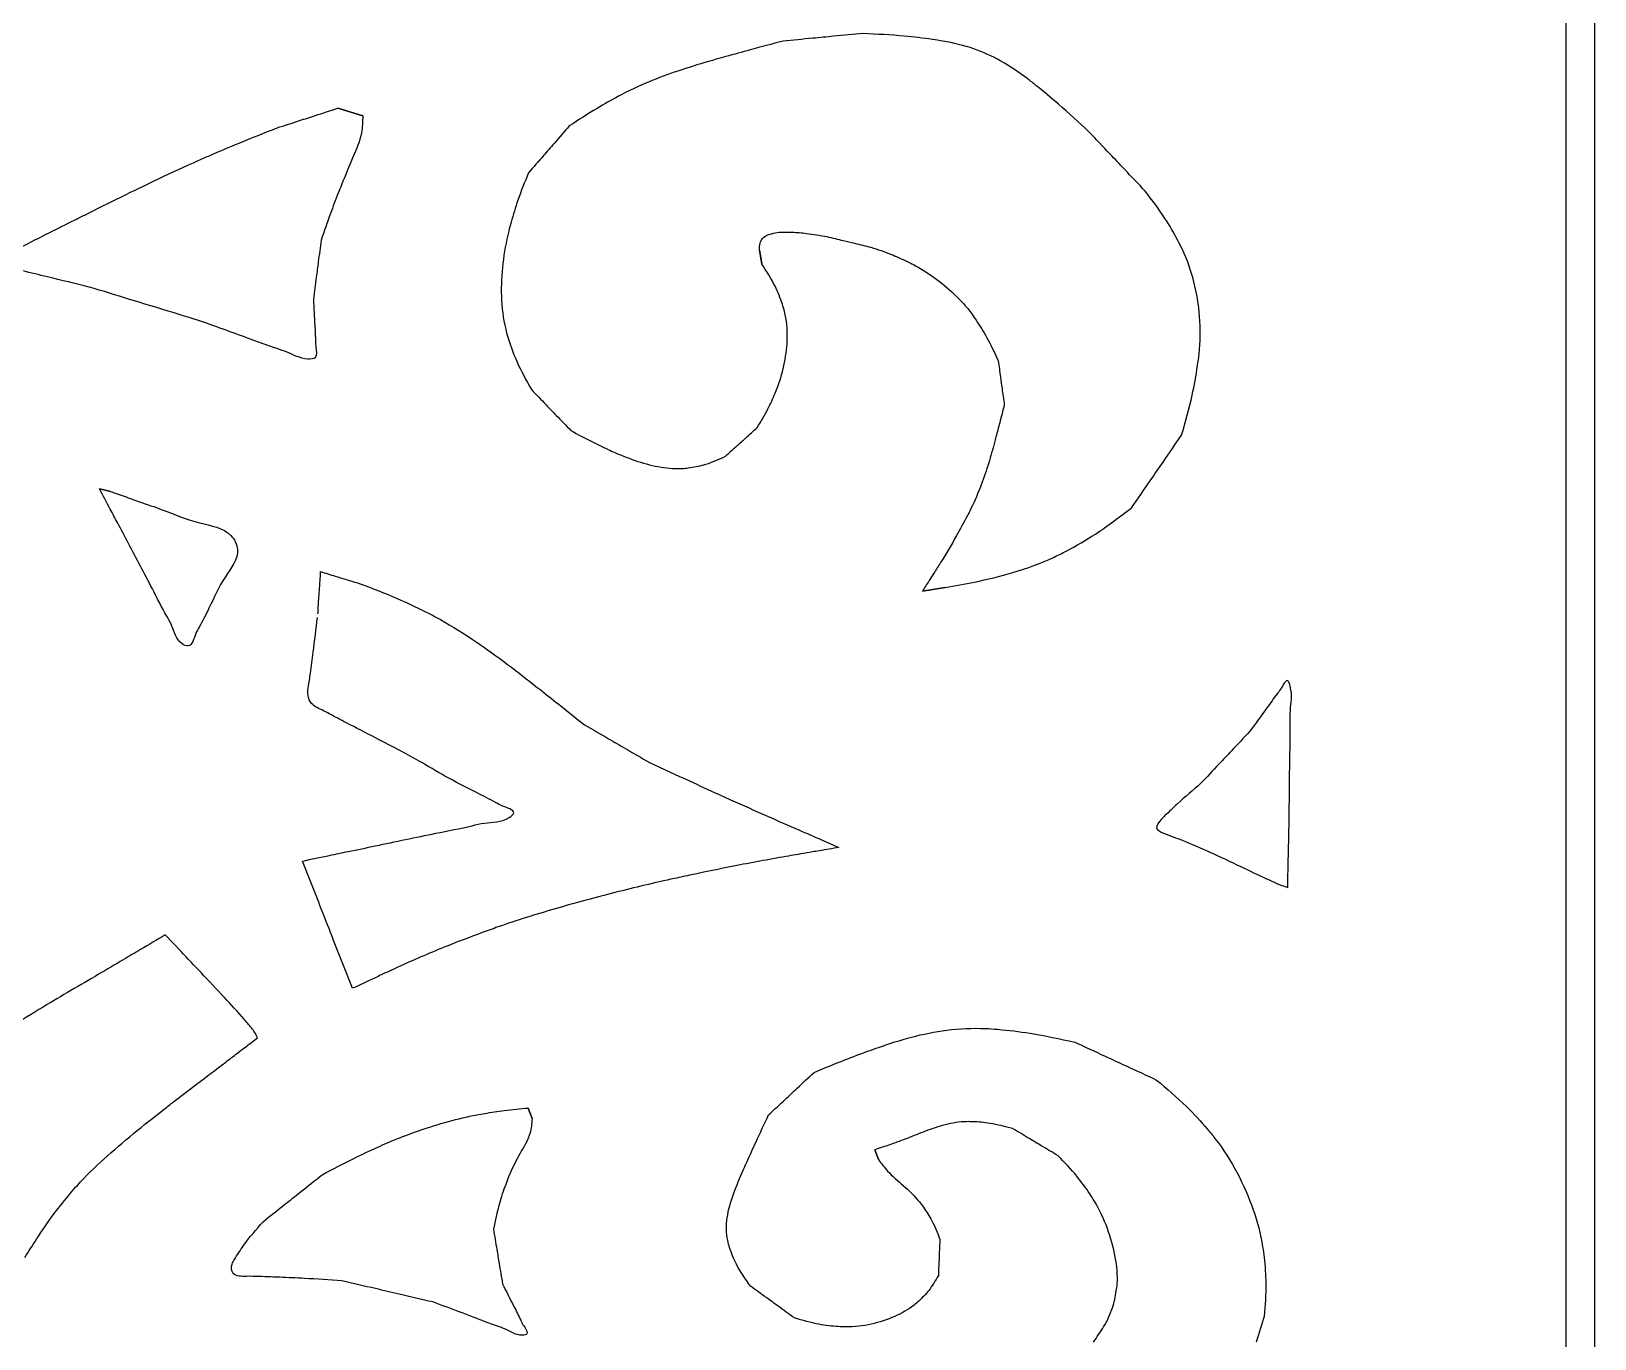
# Model space of a CAD drawing. Extents: x 0 to 339, y 0 to 248.
# Drawn here: x 189.8 to 241.9, y 72.5 to 116.1 of the extents above; entities that cross this region are included whole.
import ezdxf

# ---------------------------------------------------------------- set-up
doc = ezdxf.new("R2010")
doc.units = 0
doc.layers.add('layer_1', color=7, linetype='CONTINUOUS')

msp = doc.modelspace()

# ---------------------------------------------------------------- linework, layer by layer
at = {"layer": 'layer_1', "color": 1}
for p, q in [((240.939134, 135.376128), (240.942774, 37.700967)), ((241.904099, 37.700121), (241.902406, 135.376185)), ((200.01382, 113.537253), (200.847072, 113.284734)), ((200.847072, 113.284734), (200.01382, 113.537253)), ((200.01382, 113.537253), (200.01382, 113.537253)), ((214.145383, 108.349174), (214.06982, 108.803841)), ((214.06982, 108.803841), (214.145383, 108.349174)), ((214.145383, 108.349174), (214.145383, 108.349174)), ((192.074873, 100.84892), (192.403347, 100.773425)), ((192.403347, 100.773425), (192.074873, 100.84892)), ((192.074873, 100.84892), (192.074873, 100.84892)), ((219.499083, 97.439698), (220.256772, 97.566087)), ((220.256772, 97.566087), (219.499083, 97.439698)), ((219.499083, 97.439698), (219.499083, 97.439698)), ((216.136563, 89.150577), (216.717228, 88.89799)), ((228.149336, 89.14368), (228.149336, 89.14368)), ((228.149336, 89.14368), (228.149336, 89.14368)), ((228.149336, 89.14368), (228.149336, 89.14368)), ((199.115694, 87.736264), (198.837664, 88.443386)), ((194.79149, 85.424604), (194.261774, 85.97938)), ((194.261774, 85.97938), (194.79149, 85.424604)), ((194.79149, 85.424604), (194.79149, 85.424604)), ((200.504496, 84.200909), (200.226848, 84.908099)), ((206.363361, 80.210567), (206.489814, 79.857038)), ((206.489814, 79.857038), (206.363361, 80.210567)), ((206.363361, 80.210567), (206.363361, 80.210567)), ((217.907555, 78.821702), (218.034008, 78.493493)), ((218.034008, 78.493493), (217.907555, 78.821702)), ((217.907555, 78.821702), (217.907555, 78.821702))]:
    msp.add_line(p, q, dxfattribs=at)
for points in [[(214.852505, 115.773801), (214.488118, 115.677333), (214.123731, 115.580865), (213.759994, 115.481982)], [(215.844107, 115.867501), (215.513571, 115.836289), (215.183038, 115.805045), (214.852505, 115.773801)], [(216.538138, 115.932986), (216.306793, 115.911174), (216.075449, 115.889345), (215.844107, 115.867501)], [(217.529485, 116.026388), (217.199035, 115.995265), (216.868585, 115.964142), (216.538138, 115.932986)], [(218.890328, 115.938455), (218.437669, 115.979829), (217.983577, 116.003109), (217.529485, 116.026388)], [(219.830404, 115.828063), (219.518021, 115.872301), (219.20452, 115.909736), (218.890328, 115.938455)], [(220.181208, 115.773801), (220.064551, 115.793925), (219.947556, 115.811472), (219.830404, 115.828063)], [(221.211848, 115.513806), (220.876815, 115.630176), (220.530524, 115.713542), (220.181208, 115.773801)], [(212.630064, 115.167685), (212.285049, 115.069423), (211.940865, 114.968032), (211.59938, 114.858103)], [(212.948091, 115.257487), (212.842031, 115.227737), (212.736008, 115.197858), (212.630064, 115.167685)], [(213.759994, 115.481982), (213.489039, 115.408322), (213.218444, 115.333322), (212.948091, 115.257487)], [(222.113522, 115.107824), (221.825474, 115.268718), (221.523533, 115.405544), (221.211848, 115.513806)], [(211.59938, 114.858103), (211.267595, 114.751296), (210.938358, 114.636429), (210.613687, 114.509254)], [(223.009697, 114.511006), (222.724332, 114.728911), (222.427163, 114.932634), (222.113522, 115.107824)], [(210.613687, 114.509254), (210.286461, 114.381076), (209.963874, 114.240396), (209.650386, 114.081914)], [(223.293058, 114.288438), (223.199368, 114.363577), (223.105193, 114.438086), (223.009697, 114.511006)], [(224.0309, 113.673115), (223.789247, 113.883261), (223.542872, 114.08809), (223.293058, 114.288438)], [(209.366014, 113.933163), (209.12619, 113.804518), (208.888576, 113.671601), (208.655104, 113.531892)], [(209.650386, 114.081914), (209.554919, 114.033651), (209.460296, 113.983737), (209.366014, 113.933163)], [(225.054858, 112.743615), (224.7168, 113.057121), (224.378742, 113.370627), (224.0309, 113.673115)], [(197.993524, 112.880634), (198.24294, 112.961741), (198.492357, 113.042848), (198.741782, 113.123932)], [(198.741782, 113.123932), (198.916372, 113.180689), (199.090965, 113.237434), (199.265563, 113.294168)], [(199.265563, 113.294168), (199.514976, 113.375212), (199.764398, 113.456232), (200.01382, 113.537253)], [(200.847072, 113.284734), (200.84268, 113.0935), (200.838289, 112.902266), (200.804092, 112.716984)], [(208.655104, 113.531892), (208.342095, 113.344588), (208.036531, 113.145078), (207.730967, 112.945568)], [(196.72888, 112.374657), (197.1488, 112.547307), (197.571162, 112.713971), (197.993524, 112.880634)], [(200.804092, 112.716984), (200.752592, 112.43795), (200.633493, 112.172414), (200.519927, 111.907965)], [(207.730967, 112.945568), (207.562617, 112.752294), (207.394267, 112.55902), (207.225918, 112.365744)], [(225.747176, 112.014103), (225.516422, 112.257291), (225.28564, 112.500453), (225.054858, 112.743615)], [(195.756097, 111.964077), (196.079318, 112.103389), (196.403366, 112.240822), (196.72888, 112.374657)], [(207.225918, 112.365744), (207.108058, 112.230432), (206.990198, 112.09512), (206.872339, 111.959807)], [(194.059386, 111.194322), (194.492694, 111.399955), (194.928037, 111.601493), (195.366987, 111.794795)], [(195.366987, 111.794795), (195.496437, 111.851801), (195.6262, 111.908091), (195.756097, 111.964077)], [(200.519927, 111.907965), (200.387965, 111.600679), (200.263472, 111.29486), (200.140337, 110.986731)], [(206.872339, 111.959807), (206.703946, 111.766476), (206.535554, 111.573143), (206.367162, 111.37981)], [(226.231709, 111.503384), (226.070211, 111.673636), (225.908701, 111.843876), (225.747176, 112.014103)], [(192.785553, 110.577141), (193.20884, 110.785783), (193.633128, 110.992034), (194.059386, 111.194322)], [(200.140337, 110.986731), (200.103647, 110.894918), (200.067077, 110.8029), (200.030856, 110.710767)], [(206.367162, 111.37981), (206.245256, 111.078964), (206.123349, 110.778118), (206.017303, 110.471598)], [(226.923769, 110.773698), (226.693092, 111.016935), (226.462414, 111.260173), (226.231709, 111.503384)], [(191.579044, 109.976837), (191.980478, 110.177696), (192.382562, 110.378502), (192.785553, 110.577141)], [(200.030856, 110.710767), (199.941348, 110.483089), (199.853972, 110.254703), (199.769791, 110.025128)], [(206.017303, 110.471598), (205.933591, 110.229636), (205.859763, 109.984139), (205.790968, 109.737414)], [(227.581384, 109.865472), (227.377795, 110.178727), (227.150782, 110.476213), (226.923769, 110.773698)], [(191.240439, 109.807503), (191.353543, 109.863977), (191.466268, 109.920409), (191.579044, 109.976837)], [(199.769791, 110.025128), (199.662467, 109.73244), (199.560337, 109.437819), (199.458207, 109.143199)], [(190.419253, 109.396815), (190.689604, 109.533336), (190.966137, 109.670541), (191.240439, 109.807503)], [(205.710548, 109.435336), (205.622699, 109.083875), (205.557674, 108.726278), (205.515952, 108.36618)], [(205.790968, 109.737414), (205.762976, 109.637026), (205.735818, 109.536435), (205.710548, 109.435336)], [(228.008895, 109.131335), (227.87643, 109.381755), (227.73563, 109.628139), (227.581384, 109.865472)], [(189.40743, 108.890744), (189.7624, 109.061423), (190.086134, 109.228599), (190.419253, 109.396815)], [(199.458207, 109.143199), (199.427082, 108.900071), (199.395958, 108.656944), (199.364813, 108.413819)], [(214.06982, 108.803841), (214.073808, 108.936118), (214.077796, 109.068395), (214.142627, 109.162983)], [(214.142627, 109.162983), (214.209377, 109.260371), (214.340625, 109.317806), (214.468128, 109.353777)], [(214.468128, 109.353777), (214.641773, 109.402767), (214.808471, 109.411947), (214.978894, 109.409893)], [(214.978894, 109.409893), (215.038167, 109.409179), (215.09789, 109.407106), (215.157517, 109.404281)], [(215.157517, 109.404281), (215.316862, 109.396735), (215.475519, 109.383826), (215.633482, 109.365)], [(215.633482, 109.365), (215.862271, 109.337735), (216.089602, 109.298057), (216.316933, 109.25838)], [(216.316933, 109.25838), (216.497827, 109.214773), (216.678721, 109.171166), (216.859608, 109.127526)], [(216.859608, 109.127526), (216.986201, 109.096985), (217.11279, 109.066427), (217.239375, 109.035854)], [(217.239375, 109.035854), (217.420172, 108.992186), (217.60096, 108.948487), (217.781749, 108.904787)], [(217.781749, 108.904787), (218.010532, 108.82931), (218.239316, 108.753832), (218.462725, 108.66444)], [(228.161381, 108.829288), (228.113089, 108.931221), (228.061653, 109.031598), (228.008895, 109.131335)], [(199.364813, 108.413819), (199.343005, 108.243589), (199.321188, 108.07336), (199.299361, 107.903132)], [(218.462725, 108.66444), (218.640301, 108.593387), (218.814482, 108.513543), (218.986537, 108.429721)], [(218.986537, 108.429721), (219.056875, 108.395453), (219.126857, 108.360521), (219.196056, 108.324054)], [(228.546584, 107.751658), (228.452101, 108.121969), (228.32472, 108.484525), (228.161381, 108.829288)], [(190.341818, 107.914151), (190.063898, 107.981475), (189.785816, 108.048784), (189.508596, 108.116198)], [(191.730558, 107.577441), (191.267793, 107.689692), (190.805028, 107.801943), (190.341818, 107.914151)], [(199.299361, 107.903132), (199.268172, 107.659889), (199.236962, 107.416649), (199.205752, 107.173409)], [(205.515952, 108.36618), (205.473575, 108.000427), (205.455239, 107.632094), (205.467287, 107.263467)], [(214.588741, 107.600229), (214.460626, 107.860189), (214.303005, 108.104681), (214.145383, 108.349174)], [(219.196056, 108.324054), (219.439519, 108.195755), (219.673272, 108.048471), (219.896639, 107.887245)], [(219.896639, 107.887245), (220.129165, 107.719408), (220.350435, 107.536462), (220.557984, 107.33835)], [(193.077522, 107.165879), (192.628534, 107.303069), (192.179546, 107.440255), (191.730558, 107.577441)], [(214.830055, 107.002693), (214.762284, 107.206784), (214.683601, 107.407746), (214.588741, 107.600229)], [(220.557984, 107.33835), (220.76983, 107.136135), (220.967381, 106.918121), (221.140854, 106.682734)], [(228.735368, 106.590068), (228.706112, 106.981848), (228.643743, 107.370854), (228.546584, 107.751658)], [(194.020366, 106.877784), (193.706085, 106.973818), (193.391804, 107.069849), (193.077522, 107.165879)], [(195.367242, 106.466219), (194.918284, 106.603408), (194.469325, 106.740598), (194.020366, 106.877784)], [(199.205752, 107.173409), (199.218501, 106.880343), (199.23125, 106.587277), (199.247871, 106.289483)], [(205.467287, 107.263467), (205.479241, 106.897715), (205.521109, 106.531674), (205.609474, 106.177559)], [(214.903008, 106.758615), (214.88193, 106.840846), (214.856845, 106.922014), (214.830055, 107.002693)], [(197.008694, 105.876942), (196.463878, 106.076001), (195.91556, 106.27111), (195.367242, 106.466219)], [(214.99562, 105.908275), (214.999357, 106.194426), (214.973778, 106.482509), (214.903008, 106.758615)], [(221.140854, 106.682734), (221.192782, 106.612273), (221.242552, 106.540255), (221.291414, 106.467584)], [(221.291414, 106.467584), (221.414485, 106.284543), (221.531793, 106.097359), (221.638363, 105.90446)], [(228.716667, 105.344308), (228.760201, 105.75741), (228.766341, 106.175294), (228.735368, 106.590068)], [(197.993648, 105.523366), (197.661264, 105.636629), (197.33561, 105.757497), (197.008694, 105.876942)], [(199.247871, 106.289483), (199.257843, 106.110831), (199.269207, 105.930478), (199.273187, 105.759202)], [(205.609474, 106.177559), (205.635515, 106.0732), (205.665595, 105.969878), (205.697409, 105.867018)], [(205.697409, 105.867018), (205.777159, 105.609173), (205.867808, 105.354234), (205.976181, 105.107507)], [(214.903078, 105.057962), (214.958832, 105.337929), (214.991883, 105.622136), (214.99562, 105.908275)], [(221.638363, 105.90446), (221.779703, 105.648624), (221.902156, 105.382734), (222.024609, 105.116844)], [(198.321992, 105.405504), (198.216002, 105.448697), (198.104451, 105.485609), (197.993648, 105.523366)], [(199.014091, 105.176329), (198.74072, 105.197544), (198.543496, 105.315239), (198.321992, 105.405504)], [(199.281638, 105.582464), (199.295134, 105.452845), (199.334042, 105.292055), (199.262887, 105.222208)], [(199.273187, 105.759202), (199.274513, 105.702117), (199.275019, 105.64604), (199.281638, 105.582464)], [(228.66706, 104.957982), (228.685793, 105.086484), (228.703057, 105.215162), (228.716667, 105.344308)], [(199.262887, 105.222208), (199.212986, 105.173223), (199.108954, 105.168967), (199.014091, 105.176329)], [(205.976181, 105.107507), (206.119526, 104.78116), (206.293881, 104.469182), (206.468236, 104.157203)], [(214.675872, 104.25821), (214.77324, 104.5177), (214.848884, 104.785828), (214.903078, 105.057962)], [(222.024609, 105.116844), (222.049567, 104.936055), (222.074526, 104.755266), (222.099476, 104.574476)], [(228.488416, 103.971189), (228.560862, 104.297441), (228.618829, 104.627129), (228.66706, 104.957982)], [(214.588855, 104.03934), (214.618961, 104.111877), (214.648288, 104.184697), (214.675872, 104.25821)], [(222.099476, 104.574476), (222.116944, 104.447899), (222.134409, 104.321321), (222.151868, 104.194743)], [(206.468236, 104.157203), (206.630367, 103.988856), (206.792498, 103.820509), (206.954621, 103.652154)], [(214.350266, 103.517415), (214.437528, 103.687549), (214.515502, 103.862605), (214.588855, 104.03934)], [(222.151868, 104.194743), (222.176816, 104.013883), (222.201754, 103.833022), (222.226693, 103.652161)], [(228.135998, 102.642204), (228.262543, 103.083045), (228.389089, 103.523887), (228.488416, 103.971189)], [(206.954621, 103.652154), (207.068114, 103.534298), (207.181604, 103.416438), (207.29509, 103.298574)], [(207.29509, 103.298574), (207.457223, 103.130186), (207.619349, 102.96179), (207.781475, 102.793394)], [(213.993806, 102.894468), (214.117468, 103.099551), (214.241131, 103.304634), (214.350266, 103.517415)], [(222.226693, 103.652161), (222.17622, 103.453138), (222.125747, 103.254115), (222.074249, 103.055355)], [(207.781475, 102.793394), (208.011532, 102.667785), (208.241589, 102.542177), (208.475472, 102.424)], [(213.601078, 102.539106), (213.731986, 102.657561), (213.862896, 102.776014), (213.993806, 102.894468)], [(222.074249, 103.055355), (222.033337, 102.897449), (221.991776, 102.739709), (221.949935, 102.582048)], [(208.475472, 102.424), (208.656301, 102.33263), (208.839417, 102.245704), (209.023597, 102.161255)], [(209.023597, 102.161255), (209.097551, 102.127346), (209.171677, 102.093837), (209.246222, 102.061216)], [(212.933154, 101.934695), (213.064134, 102.053222), (213.195114, 102.171749), (213.326095, 102.290275)], [(213.326095, 102.290275), (213.417755, 102.37322), (213.509416, 102.456163), (213.601078, 102.539106)], [(221.898543, 102.389362), (221.837762, 102.163067), (221.775166, 101.937217), (221.706601, 101.713148)], [(221.949935, 102.582048), (221.932884, 102.517799), (221.915786, 102.453563), (221.898543, 102.389362)], [(227.51876, 101.744254), (227.724518, 102.043562), (227.930258, 102.342883), (228.135998, 102.642204)], [(209.246222, 102.061216), (209.497965, 101.951054), (209.754494, 101.851027), (210.015962, 101.766495)], [(210.015962, 101.766495), (210.269452, 101.684542), (210.527585, 101.617153), (210.791256, 101.572969)], [(211.75845, 101.557161), (211.935142, 101.584171), (212.110886, 101.620591), (212.281247, 101.673049)], [(212.281247, 101.673049), (212.504727, 101.741863), (212.718941, 101.838279), (212.933154, 101.934695)], [(221.706601, 101.713148), (221.631718, 101.468431), (221.549714, 101.225838), (221.458688, 100.986575)], [(227.086603, 101.115675), (227.230664, 101.325195), (227.374717, 101.534722), (227.51876, 101.744254)], [(210.791256, 101.572969), (211.040118, 101.531266), (211.293914, 101.510234), (211.544289, 101.530986)], [(211.544289, 101.530986), (211.615914, 101.536922), (211.687259, 101.546278), (211.75845, 101.557161)], [(226.469107, 100.217684), (226.674945, 100.51701), (226.880783, 100.816336), (227.086603, 101.115675)], [(192.430449, 100.175441), (192.311914, 100.399925), (192.193393, 100.624422), (192.074873, 100.84892)], [(192.403347, 100.773425), (192.412649, 100.770149), (192.421951, 100.766873), (192.431254, 100.763597)], [(192.431254, 100.763597), (192.496371, 100.740666), (192.561483, 100.717729), (192.626606, 100.694805)], [(192.626606, 100.694805), (192.803367, 100.632583), (192.980203, 100.570456), (193.156847, 100.508082)], [(221.458688, 100.986575), (221.356134, 100.717012), (221.242128, 100.451675), (221.115407, 100.192692)], [(192.679247, 99.704036), (192.596384, 99.861215), (192.513413, 100.018325), (192.430449, 100.175441)], [(193.156847, 100.508082), (193.240493, 100.478546), (193.324096, 100.448955), (193.407937, 100.419683)], [(193.407937, 100.419683), (193.659492, 100.331858), (193.913192, 100.246915), (194.161319, 100.154506)], [(194.161319, 100.154506), (194.574923, 100.000468), (194.973042, 99.825686), (195.417167, 99.712578)], [(221.115407, 100.192692), (221.074093, 100.108257), (221.031428, 100.024498), (220.988195, 99.941032)], [(225.26251, 99.343201), (225.678687, 99.613926), (226.073897, 99.915805), (226.469107, 100.217684)], [(193.034519, 99.030643), (192.915742, 99.254879), (192.797605, 99.479527), (192.679247, 99.704036)], [(195.417167, 99.712578), (195.790086, 99.617604), (196.195441, 99.566113), (196.453106, 99.29246)], [(220.988195, 99.941032), (220.874863, 99.722231), (220.757631, 99.505443), (220.636505, 99.29085)], [(193.834338, 97.515543), (193.572308, 98.023569), (193.301795, 98.526059), (193.034519, 99.030643)], [(196.453106, 99.29246), (196.571697, 99.166511), (196.659002, 98.993501), (196.673478, 98.827535)], [(220.636505, 99.29085), (220.466453, 98.989576), (220.288725, 98.692626), (220.105258, 98.399343)], [(224.291643, 98.777413), (224.622928, 98.952624), (224.94868, 99.139055), (225.26251, 99.343201)], [(196.673478, 98.827535), (196.701472, 98.50658), (196.457102, 98.211966), (196.267172, 97.919294)], [(222.512633, 98.061747), (222.984168, 98.201616), (223.449435, 98.36625), (223.893201, 98.576363)], [(223.893201, 98.576363), (224.027621, 98.640008), (224.160069, 98.707826), (224.291643, 98.777413)], [(199.430734, 97.877674), (199.435372, 97.948497), (199.439608, 98.019346), (199.443844, 98.090195)], [(199.443844, 98.090195), (199.605973, 98.040298), (199.768102, 97.990401), (199.930231, 97.940506)], [(219.880793, 98.044068), (219.828319, 97.961193), (219.77599, 97.878224), (219.723636, 97.795271)], [(220.105258, 98.399343), (220.030965, 98.280581), (219.95573, 98.16242), (219.880793, 98.044068)], [(221.233219, 97.743708), (221.663766, 97.83127), (222.090708, 97.936594), (222.512633, 98.061747)], [(194.31424, 96.606379), (194.145749, 96.903862), (193.991571, 97.210699), (193.834338, 97.515543)], [(196.267172, 97.919294), (196.040831, 97.570514), (195.891804, 97.224494), (195.72003, 96.867351)], [(199.393273, 97.357821), (199.397618, 97.41734), (199.401989, 97.476857), (199.406385, 97.536373)], [(199.406385, 97.536373), (199.414786, 97.65012), (199.42328, 97.763863), (199.430734, 97.877674)], [(199.930231, 97.940506), (200.043726, 97.905578), (200.157221, 97.87065), (200.270716, 97.835724)], [(200.270716, 97.835724), (200.432858, 97.785826), (200.595, 97.735931), (200.757142, 97.686035)], [(200.757142, 97.686035), (201.172581, 97.529086), (201.588019, 97.372137), (201.995327, 97.195894)], [(219.723636, 97.795271), (219.648819, 97.676725), (219.573951, 97.558212), (219.499083, 97.439698)], [(220.256772, 97.566087), (220.582935, 97.621939), (220.909098, 97.67779), (221.233219, 97.743708)], [(199.353851, 96.681363), (199.357111, 96.76456), (199.360372, 96.847757), (199.364772, 96.930895)], [(199.364772, 96.930895), (199.368777, 97.006572), (199.373727, 97.082202), (199.378959, 97.157808)], [(199.378959, 97.157808), (199.383573, 97.224492), (199.388407, 97.291158), (199.393273, 97.357821)], [(201.995327, 97.195894), (202.307582, 97.060781), (202.615058, 96.91433), (202.919378, 96.761884)], [(194.47421, 96.303292), (194.428167, 96.40908), (194.370408, 96.50721), (194.31424, 96.606379)], [(195.72003, 96.867351), (195.616962, 96.653058), (195.505704, 96.43476), (195.391797, 96.236132)], [(199.191957, 95.401833), (199.243021, 95.787918), (199.290868, 96.173959), (199.338714, 96.56)], [(202.919378, 96.761884), (203.041084, 96.700917), (203.162286, 96.63899), (203.282285, 96.574813)], [(203.282285, 96.574813), (203.686235, 96.358773), (204.076568, 96.117218), (204.458058, 95.863106)], [(194.823958, 95.686959), (194.61453, 95.833063), (194.569417, 96.084548), (194.47421, 96.303292)], [(195.282402, 96.025709), (195.215251, 95.863332), (195.169029, 95.634691), (195.033489, 95.614993)], [(195.391797, 96.236132), (195.353827, 96.16992), (195.315563, 96.105894), (195.282402, 96.025709)], [(195.033489, 95.614993), (194.970964, 95.605906), (194.889431, 95.641283), (194.823958, 95.686959)], [(199.10196, 94.704876), (199.129312, 94.937001), (199.161218, 95.169425), (199.191957, 95.401833)], [(204.458058, 95.863106), (204.829387, 95.615763), (205.192339, 95.356522), (205.549687, 95.089785)], [(205.549687, 95.089785), (205.883544, 94.840582), (206.21251, 94.584835), (206.540321, 94.327704)], [(199.023551, 93.964429), (198.99616, 94.133549), (199.043586, 94.303203), (199.071373, 94.471933)], [(199.071373, 94.471933), (199.08418, 94.5497), (199.092816, 94.627272), (199.10196, 94.704876)], [(206.540321, 94.327704), (206.630475, 94.256987), (206.720543, 94.186166), (206.810586, 94.115313)], [(231.671934, 94.454355), (231.604685, 94.487697), (231.510755, 94.292591), (231.432555, 94.16923)], [(231.757009, 94.271026), (231.737085, 94.350826), (231.708441, 94.436254), (231.671934, 94.454355)], [(199.141699, 93.697706), (199.079404, 93.771038), (199.039226, 93.867646), (199.023551, 93.964429)], [(206.810586, 94.115313), (207.026205, 93.945645), (207.241684, 93.775792), (207.456753, 93.605422)], [(231.318928, 94.013466), (231.208376, 93.871764), (231.092706, 93.706784), (230.977989, 93.546175)], [(231.432555, 94.16923), (231.392056, 94.105342), (231.355776, 94.060697), (231.318928, 94.013466)], [(231.760705, 93.462108), (231.776814, 93.722391), (231.836756, 93.95163), (231.757009, 94.271026)], [(199.537635, 93.4538), (199.396511, 93.52306), (199.241004, 93.580807), (199.141699, 93.697706)], [(199.728817, 93.352587), (199.665816, 93.386873), (199.603282, 93.421582), (199.537635, 93.4538)], [(200.304292, 93.050789), (200.111527, 93.15042), (199.918067, 93.249595), (199.728817, 93.352587)], [(207.456753, 93.605422), (207.715527, 93.400431), (207.973706, 93.194693), (208.231885, 92.988954)], [(230.977989, 93.546175), (230.78678, 93.278474), (230.598215, 93.022914), (230.409651, 92.767354)], [(231.756472, 93.070634), (231.75538, 93.202898), (231.752909, 93.336139), (231.760705, 93.462108)], [(201.266951, 92.551167), (200.945836, 92.716934), (200.626033, 92.884496), (200.304292, 93.050789)], [(208.231885, 92.988954), (208.500077, 92.833117), (208.768269, 92.677279), (209.036439, 92.521403)], [(230.409651, 92.767354), (230.20702, 92.552289), (230.004389, 92.337224), (229.801771, 92.122147)], [(231.74385, 91.89629), (231.75063, 92.285905), (231.759751, 92.673871), (231.756472, 93.070634)], [(202.124134, 92.105413), (201.840092, 92.25726), (201.553001, 92.403501), (201.266951, 92.551167)], [(209.036439, 92.521403), (209.224153, 92.412291), (209.411857, 92.303161), (209.59955, 92.194011)], [(202.725274, 91.773679), (202.526303, 91.886763), (202.325988, 91.997503), (202.124134, 92.105413)], [(203.585635, 91.27162), (203.299791, 91.440617), (203.013947, 91.609614), (202.725274, 91.773679)], [(209.59955, 92.194011), (209.867677, 92.038086), (210.135782, 91.882123), (210.403887, 91.726159)], [(210.403887, 91.726159), (210.846742, 91.521486), (211.289597, 91.316813), (211.733099, 91.11355)], [(229.801771, 92.122147), (229.659912, 91.971565), (229.518058, 91.820976), (229.37621, 91.670382)], [(231.722953, 89.939189), (231.727752, 90.593084), (231.732551, 91.246978), (231.74385, 91.89629)], [(204.637766, 90.724662), (204.277199, 90.90636), (203.931417, 91.08899), (203.585635, 91.27162)], [(229.37621, 91.670382), (229.173533, 91.455207), (228.970868, 91.24002), (228.768203, 91.024832)], [(205.269127, 90.396498), (205.075812, 90.50694), (204.854127, 90.615633), (204.637766, 90.724662)], [(211.733099, 91.11355), (212.061745, 90.962928), (212.390747, 90.81308), (212.719976, 90.663734)], [(212.719976, 90.663734), (212.848707, 90.605339), (212.977472, 90.54702), (213.106314, 90.488871)], [(228.768203, 91.024832), (228.511812, 90.80581), (228.255422, 90.586787), (228.001256, 90.354946)], [(205.479606, 90.287114), (205.394863, 90.32267), (205.333571, 90.359681), (205.269127, 90.396498)], [(205.87891, 90.046616), (205.903231, 90.152994), (205.646137, 90.217243), (205.479606, 90.287114)], [(213.106314, 90.488871), (213.515246, 90.30431), (213.924948, 90.121453), (214.335176, 89.939788)], [(228.001256, 90.354946), (227.857027, 90.223385), (227.713515, 90.087696), (227.582197, 89.957076)], [(203.282341, 89.369423), (203.686249, 89.450025), (204.090003, 89.526679), (204.494486, 89.621992)], [(204.494486, 89.621992), (204.629319, 89.653765), (204.764233, 89.68761), (204.89855, 89.706185)], [(204.89855, 89.706185), (205.175537, 89.744491), (205.449988, 89.717858), (205.728266, 89.896005)], [(205.728266, 89.896005), (205.797911, 89.94059), (205.867796, 89.998002), (205.87891, 90.046616)], [(214.335176, 89.939788), (214.68271, 89.785886), (215.030621, 89.632839), (215.3789, 89.480635)], [(227.454969, 89.825683), (227.375629, 89.739531), (227.281022, 89.627703), (227.301085, 89.544924)], [(227.582197, 89.957076), (227.540634, 89.915733), (227.500292, 89.874897), (227.454969, 89.825683)], [(231.704291, 89.059999), (231.710519, 89.353062), (231.716736, 89.646126), (231.722953, 89.939189)], [(201.262184, 88.948493), (201.935608, 89.089802), (202.609189, 89.235093), (203.282341, 89.369423)], [(215.3789, 89.480635), (215.631326, 89.370321), (215.883944, 89.260449), (216.136563, 89.150577)], [(227.301085, 89.544924), (227.319361, 89.469516), (227.432795, 89.418213), (227.537237, 89.373763)], [(227.537237, 89.373763), (227.771402, 89.274104), (227.960369, 89.208892), (228.149336, 89.14368)], [(228.149336, 89.14368), (228.460917, 89.010909), (228.772498, 88.878139), (229.081465, 88.739561)], [(198.837664, 88.443386), (199.136995, 88.50572), (199.436325, 88.568054), (199.735656, 88.630443)], [(199.735656, 88.630443), (199.945184, 88.674115), (200.154712, 88.717814), (200.364236, 88.761397)], [(200.364236, 88.761397), (200.663549, 88.823657), (200.962851, 88.885681), (201.262184, 88.948493)], [(214.949391, 88.5949), (214.365563, 88.493335), (213.782932, 88.384802), (213.201476, 88.270382)], [(215.604255, 88.707134), (215.385946, 88.669841), (215.167585, 88.632857), (214.949391, 88.5949)], [(216.062582, 88.785713), (215.909812, 88.759486), (215.757046, 88.733235), (215.604255, 88.707134)], [(216.717228, 88.89799), (216.49901, 88.860581), (216.280792, 88.823173), (216.062582, 88.785713)], [(229.081465, 88.739561), (229.426335, 88.58488), (229.767947, 88.422964), (230.109019, 88.259841)], [(231.691198, 88.444595), (231.695567, 88.64973), (231.699932, 88.854864), (231.704291, 89.059999)], [(213.201476, 88.270382), (212.735957, 88.178776), (212.271191, 88.083398), (211.807035, 87.985157)], [(230.109019, 88.259841), (230.393783, 88.123649), (230.678171, 87.986615), (230.965264, 87.855762)], [(231.67245, 87.56549), (231.678703, 87.858525), (231.684956, 88.15156), (231.691198, 88.444595)], [(199.465369, 86.845898), (199.348792, 87.142679), (199.232243, 87.439472), (199.115694, 87.736264)], [(211.237466, 87.862653), (210.573039, 87.716944), (209.911007, 87.560099), (209.251625, 87.392961)], [(211.807035, 87.985157), (211.617046, 87.944944), (211.427158, 87.904253), (211.237466, 87.862653)], [(230.965264, 87.855762), (231.024462, 87.82878), (231.083776, 87.802061), (231.14294, 87.774852)], [(231.14294, 87.774852), (231.253563, 87.723978), (231.363663, 87.671391), (231.477767, 87.629438)], [(231.477767, 87.629438), (231.54182, 87.605888), (231.607135, 87.585689), (231.67245, 87.56549)], [(209.251625, 87.392961), (208.582974, 87.223474), (207.917048, 87.043404), (207.254689, 86.850462)], [(199.876915, 85.798465), (199.739709, 86.1476), (199.60252, 86.496741), (199.465369, 86.845898)], [(207.254689, 86.850462), (206.616058, 86.664433), (205.980745, 86.466439), (205.353149, 86.246393)], [(194.261774, 85.97938), (193.987783, 85.817462), (193.713793, 85.655544), (193.439795, 85.493708)], [(204.825619, 86.056466), (204.400555, 85.900134), (203.977513, 85.738308), (203.557362, 85.56914)], [(205.353149, 86.246393), (205.176785, 86.184557), (205.00103, 86.120979), (204.825619, 86.056466)], [(193.439795, 85.493708), (193.247998, 85.380423), (193.056198, 85.267179), (192.864425, 85.153722)], [(200.226848, 84.908099), (200.1102, 85.204886), (199.993551, 85.501673), (199.876915, 85.798465)], [(203.557362, 85.56914), (203.039829, 85.360763), (202.526683, 85.141245), (202.019877, 84.908099)], [(192.864425, 85.153722), (192.590465, 84.991642), (192.316561, 84.829127), (192.042489, 84.668007)], [(195.457264, 84.725096), (195.236104, 84.958919), (195.013797, 85.191761), (194.79149, 85.424604)], [(192.042489, 84.668007), (191.425931, 84.30555), (190.808527, 83.950151), (190.193368, 83.575465)], [(196.235098, 83.896822), (195.976118, 84.173502), (195.717484, 84.449977), (195.457264, 84.725096)], [(201.065747, 84.462744), (200.878632, 84.375533), (200.691564, 84.288221), (200.504496, 84.200909)], [(201.458624, 84.64609), (201.327747, 84.584798), (201.196736, 84.523796), (201.065747, 84.462744)], [(202.019877, 84.908099), (201.832305, 84.821811), (201.645602, 84.733655), (201.458624, 84.64609)], [(196.884127, 83.18065), (196.675935, 83.425978), (196.455391, 83.661474), (196.235098, 83.896822)], [(190.193368, 83.575465), (189.824248, 83.350638), (189.455936, 83.118867), (189.083842, 82.919865)], [(197.013028, 83.028354), (196.969557, 83.078941), (196.927105, 83.130005), (196.884127, 83.18065)], [(197.242808, 82.735913), (197.178632, 82.841422), (197.094059, 82.934059), (197.013028, 83.028354)], [(220.306759, 82.805132), (220.73359, 82.859893), (221.165403, 82.881057), (221.594811, 82.862164)], [(221.594811, 82.862164), (221.732812, 82.856092), (221.870564, 82.845883), (222.008211, 82.834092)], [(196.945884, 82.251092), (197.076624, 82.350716), (197.207354, 82.450354), (197.338083, 82.549992)], [(197.338083, 82.549992), (197.30847, 82.613319), (197.278857, 82.676647), (197.242808, 82.735913)], [(218.034008, 82.230992), (218.397223, 82.358624), (218.764185, 82.476473), (219.136664, 82.574171)], [(219.136664, 82.574171), (219.521351, 82.67507), (219.911923, 82.754475), (220.306759, 82.805132)], [(222.008211, 82.834092), (222.368077, 82.803267), (222.727226, 82.761633), (223.083776, 82.705013)], [(223.083776, 82.705013), (223.584115, 82.625559), (224.079334, 82.516594), (224.574553, 82.407629)], [(224.574553, 82.407629), (224.911268, 82.251769), (225.247982, 82.095909), (225.584689, 81.940032)], [(196.278912, 81.74302), (196.409706, 81.842635), (196.5405, 81.94225), (196.671284, 82.041878)], [(196.671284, 82.041878), (196.762822, 82.111609), (196.854356, 82.181347), (196.945884, 82.251092)], [(215.887454, 81.397417), (216.229142, 81.539096), (216.57083, 81.680775), (216.915253, 81.815573)], [(216.915253, 81.815573), (217.179881, 81.919141), (217.446123, 82.018647), (217.713137, 82.115902)], [(217.713137, 82.115902), (217.819903, 82.154789), (217.926792, 82.193317), (218.034008, 82.230992)], [(225.584689, 81.940032), (225.820401, 81.83091), (226.05611, 81.721779), (226.291814, 81.612639)], [(195.301273, 81.001386), (195.626242, 81.249793), (195.952577, 81.496407), (196.278912, 81.74302)], [(215.326206, 80.873575), (215.513289, 81.048188), (215.700371, 81.222802), (215.887454, 81.397417)], [(226.291814, 81.612639), (226.62856, 81.456714), (226.965298, 81.300772), (227.302036, 81.14483)], [(194.542083, 80.416689), (194.794569, 80.612331), (195.047505, 80.807405), (195.301273, 81.001386)], [(214.933345, 80.5069), (215.064299, 80.629125), (215.195252, 80.751349), (215.326206, 80.873575)], [(227.302036, 81.14483), (227.64228, 80.857626), (227.982524, 80.570422), (228.299847, 80.259107)], [(194.236714, 80.179453), (194.338379, 80.258698), (194.440194, 80.33774), (194.542083, 80.416689)], [(214.372136, 79.983104), (214.559206, 80.157703), (214.746276, 80.332301), (214.933345, 80.5069)], [(228.299847, 80.259107), (228.541316, 80.022209), (228.769513, 79.771348), (228.989192, 79.513717)], [(193.204556, 79.356675), (193.544412, 79.636087), (193.889684, 79.908951), (194.236714, 80.179453)], [(202.708217, 79.453816), (203.036971, 79.568134), (203.369383, 79.671713), (203.705166, 79.763485)], [(203.705166, 79.763485), (204.015955, 79.848426), (204.329632, 79.923253), (204.646028, 79.983428)], [(204.646028, 79.983428), (204.734404, 80.000236), (204.822993, 80.015901), (204.911678, 80.031078)], [(204.911678, 80.031078), (205.126801, 80.067892), (205.342487, 80.101833), (205.558959, 80.129204)], [(205.558959, 80.129204), (205.826295, 80.163005), (206.094828, 80.186786), (206.363361, 80.210567)], [(206.489814, 79.857038), (206.476794, 79.695393), (206.463774, 79.533748), (206.421432, 79.380985)], [(213.954078, 79.085385), (214.091892, 79.385342), (214.232014, 79.684223), (214.372136, 79.983104)], [(220.963507, 79.756028), (220.725338, 79.750493), (220.487913, 79.709824), (220.256272, 79.651158)], [(221.183284, 79.753158), (221.110013, 79.756111), (221.036725, 79.757729), (220.963507, 79.756028)], [(221.745309, 79.699742), (221.559577, 79.729189), (221.371485, 79.745574), (221.183284, 79.753158)], [(192.217406, 78.505969), (192.538789, 78.798595), (192.869033, 79.080826), (193.204556, 79.356675)], [(201.666217, 79.048779), (202.008284, 79.196652), (202.356153, 79.331392), (202.708217, 79.453816)], [(206.421432, 79.380985), (206.355632, 79.143586), (206.219017, 78.927638), (206.094946, 78.70867)], [(218.993653, 79.200678), (218.937339, 79.178818), (218.880867, 79.157366), (218.824318, 79.136109)], [(219.599667, 79.439926), (219.396533, 79.363141), (219.196109, 79.279269), (218.993653, 79.200678)], [(220.256272, 79.651158), (220.032802, 79.594561), (219.814716, 79.521215), (219.599667, 79.439926)], [(222.503626, 79.528569), (222.252344, 79.593882), (222.001063, 79.659195), (221.745309, 79.699742)], [(223.064832, 79.191824), (222.877765, 79.304075), (222.690695, 79.416322), (222.503626, 79.528569)], [(228.989192, 79.513717), (229.076906, 79.410851), (229.163261, 79.306904), (229.246446, 79.200419)], [(229.246446, 79.200419), (229.526773, 78.841573), (229.771097, 78.453889), (229.984402, 78.050783)], [(200.551271, 78.532592), (200.815281, 78.662542), (201.081935, 78.787202), (201.350063, 78.9085)], [(201.350063, 78.9085), (201.455111, 78.956022), (201.560386, 79.003029), (201.666217, 79.048779)], [(206.094946, 78.70867), (205.947962, 78.449265), (205.818581, 78.185622), (205.706746, 77.912887)], [(213.653936, 78.423192), (213.752965, 78.644368), (213.852899, 78.865166), (213.954078, 79.085385)], [(218.413628, 78.987323), (218.245831, 78.929484), (218.076693, 78.875593), (217.907555, 78.821702)], [(218.824318, 79.136109), (218.68802, 79.084874), (218.551276, 79.03477), (218.413628, 78.987323)], [(223.457677, 78.956087), (223.32673, 79.034668), (223.195782, 79.113247), (223.064832, 79.191824)], [(224.01888, 78.619299), (223.831813, 78.731563), (223.644746, 78.843827), (223.457677, 78.956087)], [(191.336719, 77.632859), (191.613741, 77.939597), (191.911561, 78.22749), (192.217406, 78.505969)], [(199.494347, 77.98845), (199.845057, 78.173028), (200.195766, 78.357606), (200.551271, 78.532592)], [(213.199265, 77.336355), (213.299525, 77.617706), (213.418107, 77.891992), (213.538947, 78.165018)], [(213.538947, 78.165018), (213.577081, 78.251179), (213.61544, 78.337214), (213.653936, 78.423192)], [(218.034008, 78.493493), (218.130736, 78.361623), (218.227464, 78.229753), (218.336939, 78.109904)], [(224.647454, 77.934909), (224.451261, 78.174351), (224.235071, 78.396825), (224.01888, 78.619299)], [(198.764831, 77.408669), (199.007999, 77.601935), (199.251173, 77.795193), (199.494347, 77.98845)], [(205.609459, 77.663115), (205.531444, 77.453443), (205.460106, 77.241237), (205.399911, 77.026058)], [(205.706746, 77.912887), (205.67289, 77.83032), (205.640641, 77.74692), (205.609459, 77.663115)], [(218.336939, 78.109904), (218.495587, 77.936224), (218.681005, 77.78779), (218.858877, 77.631049)], [(225.074013, 77.351312), (224.940594, 77.552114), (224.800075, 77.748645), (224.647454, 77.934909)], [(229.984402, 78.050783), (230.193618, 77.655405), (230.372993, 77.245191), (230.520369, 76.822729)], [(190.574568, 76.709926), (190.743789, 76.936356), (190.923228, 77.155309), (191.106955, 77.37036)], [(191.106955, 77.37036), (191.182511, 77.458797), (191.258792, 77.546574), (191.336719, 77.632859)], [(198.254111, 77.002732), (198.424348, 77.138049), (198.594588, 77.273361), (198.764831, 77.408669)], [(212.994375, 76.552541), (213.032864, 76.821551), (213.108568, 77.081843), (213.199265, 77.336355)], [(218.858877, 77.631049), (219.052535, 77.460398), (219.237248, 77.279902), (219.397749, 77.079376)], [(225.231172, 77.104368), (225.180899, 77.18799), (225.128038, 77.270001), (225.074013, 77.351312)], [(189.974912, 75.842151), (190.169531, 76.135263), (190.364151, 76.428374), (190.574568, 76.709926)], [(197.524426, 76.422693), (197.767652, 76.616042), (198.010878, 76.809392), (198.254111, 77.002732)], [(205.399911, 77.026058), (205.321046, 76.744142), (205.261309, 76.457124), (205.201572, 76.170106)], [(219.397749, 77.079376), (219.443344, 77.02241), (219.486986, 76.963828), (219.529573, 76.904396)], [(219.529573, 76.904396), (219.632948, 76.760133), (219.730113, 76.61086), (219.812882, 76.454363)], [(225.663309, 76.194239), (225.546584, 76.509639), (225.40421, 76.816543), (225.231172, 77.104368)], [(230.520369, 76.822729), (230.66047, 76.42112), (230.771654, 76.008444), (230.837455, 75.58905)], [(196.87468, 75.629453), (197.07316, 75.907849), (197.298793, 76.165271), (197.524426, 76.422693)], [(205.201572, 76.170106), (205.238999, 75.945626), (205.276426, 75.721147), (205.313851, 75.496667)], [(213.008394, 75.791129), (212.954896, 76.039102), (212.958194, 76.299673), (212.994375, 76.552541)], [(219.812882, 76.454363), (219.916883, 76.257724), (219.998156, 76.04968), (220.079429, 75.841637)], [(225.92707, 75.244887), (225.867087, 75.569212), (225.777463, 75.885788), (225.663309, 76.194239)], [(189.582755, 75.22582), (189.713481, 75.431259), (189.844196, 75.636705), (189.974912, 75.842151)], [(196.567126, 75.161771), (196.666073, 75.319254), (196.766331, 75.477479), (196.87468, 75.629453)], [(213.070126, 75.566644), (213.046414, 75.640686), (213.02475, 75.715319), (213.008394, 75.791129)], [(213.300235, 75.005491), (213.207573, 75.184887), (213.131898, 75.373761), (213.070126, 75.566644)], [(220.079429, 75.841637), (220.073247, 75.691977), (220.067065, 75.542318), (220.060851, 75.39266)], [(230.837455, 75.58905), (230.855974, 75.471017), (230.870898, 75.352452), (230.884216, 75.233624)], [(196.489545, 75.00838), (196.506477, 75.065118), (196.53674, 75.11341), (196.567126, 75.161771)], [(205.313851, 75.496667), (205.34005, 75.339527), (205.366249, 75.182387), (205.392447, 75.025246)], [(220.047757, 75.078362), (220.041499, 74.928689), (220.03521, 74.779017), (220.028921, 74.629345)], [(220.060851, 75.39266), (220.056502, 75.287893), (220.052137, 75.183127), (220.047757, 75.078362)], [(225.988802, 74.351765), (226.011603, 74.649128), (225.981571, 74.950206), (225.92707, 75.244887)], [(230.884216, 75.233624), (230.91667, 74.944053), (230.939583, 74.652922), (230.942186, 74.361947)], [(196.531361, 74.700683), (196.47187, 74.775824), (196.458956, 74.905884), (196.489545, 75.00838)], [(196.977353, 74.600627), (196.807411, 74.598461), (196.618928, 74.590078), (196.531361, 74.700683)], [(197.777077, 74.579161), (197.515442, 74.589165), (197.274798, 74.604418), (196.977353, 74.600627)], [(198.078238, 74.568854), (197.977153, 74.572369), (197.875626, 74.575393), (197.777077, 74.579161)], [(198.90693, 74.530461), (198.631465, 74.545777), (198.356525, 74.559177), (198.078238, 74.568854)], [(200.150967, 74.452771), (199.735893, 74.48011), (199.32082, 74.507448), (198.90693, 74.530461)], [(205.392447, 75.025246), (205.429874, 74.800753), (205.4673, 74.576259), (205.504726, 74.351766)], [(213.766088, 74.276134), (213.599273, 74.51282), (213.432459, 74.749505), (213.300235, 75.005491)], [(220.028921, 74.629345), (219.929287, 74.456349), (219.829652, 74.283352), (219.707176, 74.127356)], [(201.273379, 74.190808), (200.899239, 74.278121), (200.525103, 74.365446), (200.150967, 74.452771)], [(202.059099, 74.007464), (201.797191, 74.068573), (201.535284, 74.129688), (201.273379, 74.190808)], [(203.181603, 73.745586), (202.807434, 73.832874), (202.433265, 73.920163), (202.059099, 74.007464)], [(205.504726, 74.351766), (205.628141, 74.10094), (205.751556, 73.850114), (205.883576, 73.594384)], [(214.308669, 73.883364), (214.127819, 74.014302), (213.946954, 74.145218), (213.766088, 74.276134)], [(219.707176, 74.127356), (219.607865, 74.000863), (219.493535, 73.885548), (219.374193, 73.776822)], [(225.831609, 73.554805), (225.891207, 73.736499), (225.931997, 73.924109), (225.960724, 74.113216)], [(225.960724, 74.113216), (225.972763, 74.192467), (225.982684, 74.271982), (225.988802, 74.351765)], [(230.942186, 74.361947), (230.945456, 73.996442), (230.916677, 73.631182), (230.887899, 73.265922)], [(204.528293, 73.240724), (204.081717, 73.412905), (203.63166, 73.579245), (203.181603, 73.745586)], [(205.883576, 73.594384), (205.962799, 73.440923), (206.045121, 73.285697), (206.11097, 73.139913)], [(214.688402, 73.608381), (214.561832, 73.700053), (214.435254, 73.791714), (214.308669, 73.883364)], [(215.230771, 73.215483), (215.049987, 73.346456), (214.869202, 73.47743), (214.688402, 73.608381)], [(219.220794, 73.645026), (219.025586, 73.489434), (218.804561, 73.365965), (218.575351, 73.264176)], [(219.374193, 73.776822), (219.324271, 73.731342), (219.273473, 73.687015), (219.220794, 73.645026)], [(225.534135, 72.912393), (225.655685, 73.114973), (225.757995, 73.330377), (225.831609, 73.554805)], [(205.336402, 72.937765), (205.062996, 73.031979), (204.796271, 73.137403), (204.528293, 73.240724)], [(206.11097, 73.139913), (206.132922, 73.091313), (206.153044, 73.043761), (206.186793, 72.988411)], [(206.186793, 72.988411), (206.253525, 72.878967), (206.373537, 72.739032), (206.316701, 72.679638)], [(216.057469, 73.002198), (215.77804, 73.054998), (215.504406, 73.13524), (215.230771, 73.215483)], [(216.693444, 72.923618), (216.480193, 72.938398), (216.267199, 72.962568), (216.057469, 73.002198)], [(217.79526, 73.006881), (217.517279, 72.944387), (217.232043, 72.909172), (216.947845, 72.912393)], [(218.575351, 73.264176), (218.324121, 73.152608), (218.063057, 73.067086), (217.79526, 73.006881)], [(230.887899, 73.265922), (230.800627, 72.979061), (230.713355, 72.692199), (230.626065, 72.405343)], [(205.6058, 72.836766), (205.519435, 72.876195), (205.427547, 72.906357), (205.336402, 72.937765)], [(206.166073, 72.640323), (205.938729, 72.634578), (205.784023, 72.755402), (205.6058, 72.836766)], [(206.316701, 72.679638), (206.290288, 72.652036), (206.225684, 72.641829), (206.166073, 72.640323)], [(216.947845, 72.912393), (216.862969, 72.913355), (216.778186, 72.917745), (216.693444, 72.923618)], [(225.197439, 72.407429), (225.311586, 72.574474), (225.42993, 72.738721), (225.534135, 72.912393)]]:
    msp.add_open_spline(points, degree=3, dxfattribs=at)

doc.saveas('drawing.dxf')
